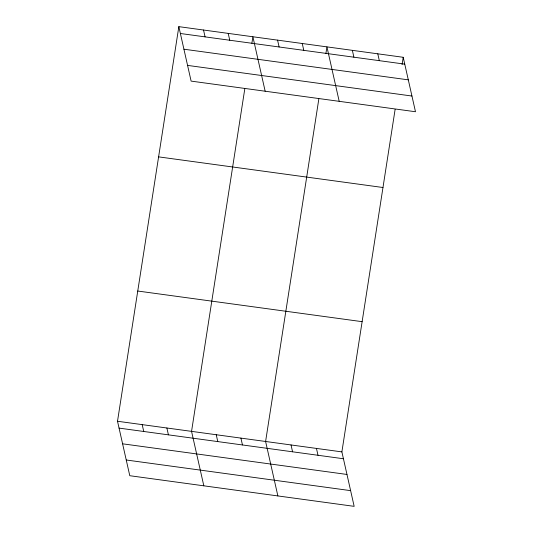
<?xml version="1.0" encoding="UTF-8"?>
<svg xmlns="http://www.w3.org/2000/svg" width="533" height="533" viewBox="0 0 533 533"><rect width="100%" height="100%" fill="white"/><g stroke="black" fill="none" stroke-linecap="round" stroke-linejoin="round"><path stroke-width="0.8" d="M395.12 109.378L341.886 451.891L354.159 506.35L129.786 475.709L117.513 421.257L178.841 26.65L403.215 57.291L415.487 111.743L191.114 81.109L178.841 26.65M244.794 88.851L191.554 431.364L203.826 485.823M251.876 43.273L252.889 36.764L265.161 91.216M318.834 98.958L265.601 441.477L277.873 495.93M325.916 53.387L326.929 46.871L339.201 101.33M402.075 64.613L403.215 57.291M180.387 33.499L404.76 64.14M183.925 49.209L408.298 79.85M187.576 65.399L411.949 96.033M158.607 156.869L382.974 187.509M137.754 291.031L362.12 321.672M117.513 421.257L341.886 451.891M119.059 428.106L343.425 458.746M122.597 443.816L346.97 474.457M126.248 459.999L350.614 490.64M377.784 53.82L379.329 60.669M352.36 50.349L353.899 57.198M302.251 43.499L303.79 50.355M277.566 40.135L279.112 46.984M228.204 33.392L229.75 40.242M316.455 448.42L318.001 455.269M203.526 30.021L205.072 36.87M291.025 444.948L292.57 451.797M240.916 438.106L242.462 444.955M216.238 434.735L217.777 441.584M166.876 427.992L168.421 434.841M142.191 424.621L143.737 431.477"/></g></svg>
